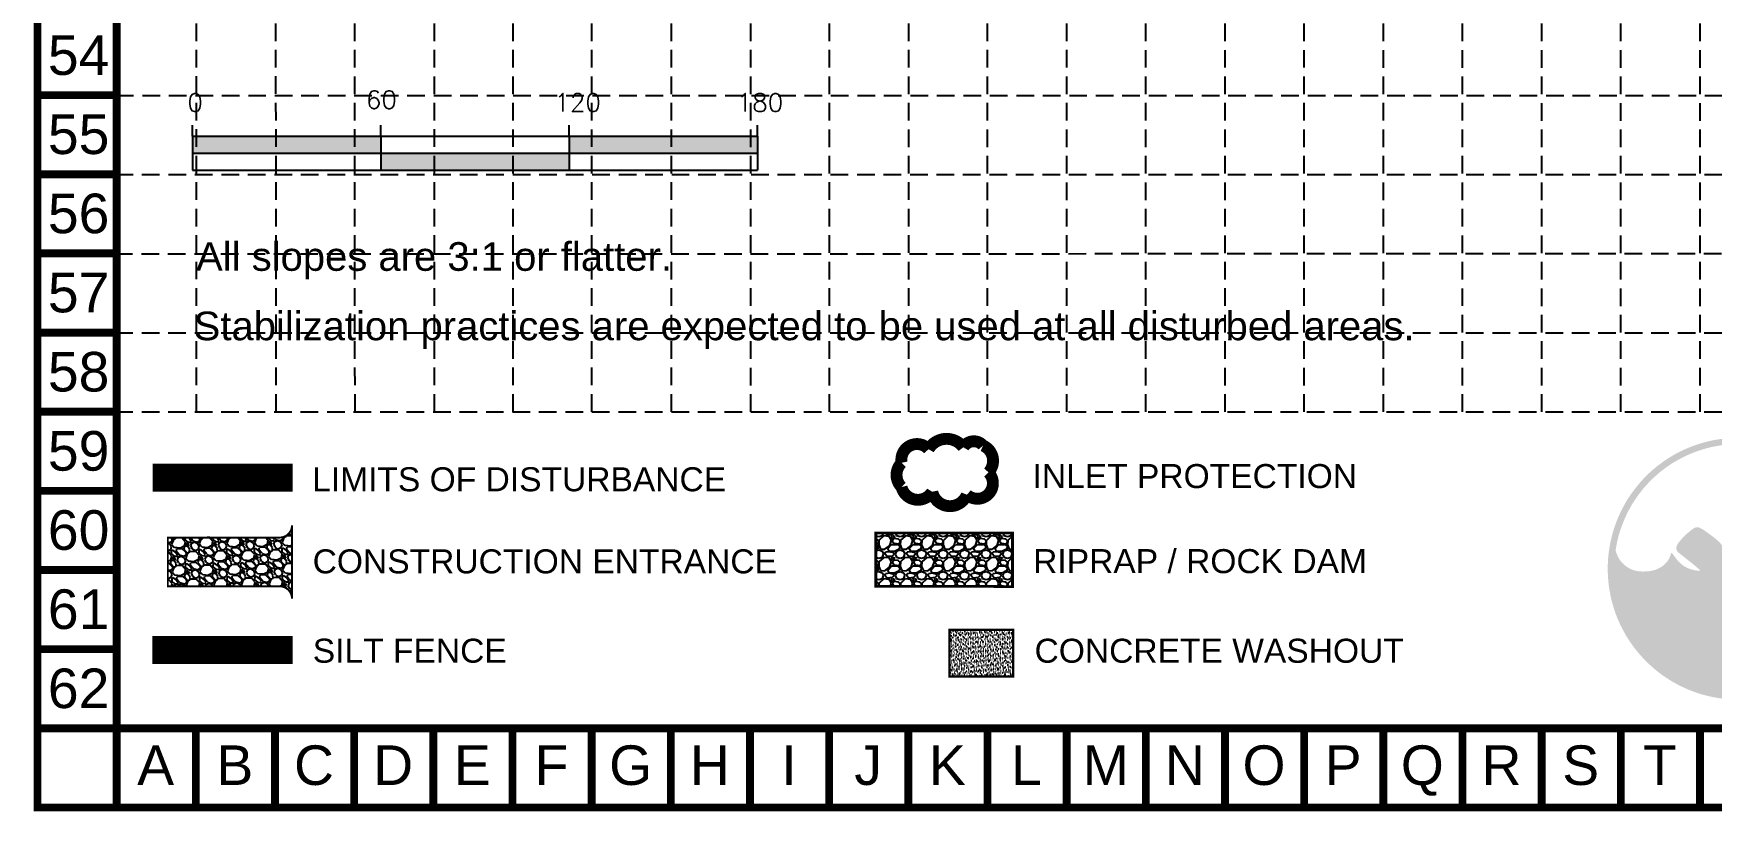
# Model space of a CAD drawing. Extents: x 5513 to 6525, y 3862 to 5479.
# Drawn here: x 5513 to 6048, y 3862 to 4110 of the extents above; entities that cross this region are included whole.
import ezdxf
from ezdxf.enums import TextEntityAlignment as Align

# ---------------------------------------------------------------- set-up
doc = ezdxf.new("R2010")
doc.units = 0
doc.header["$LTSCALE"] = 50
doc.header["$MEASUREMENT"] = 0
for name, pattern in [('ACAD_ISO02W100', [15, 12, -3]), ('DASH', [0.375, 0.25, -0.125]), ('HIDDEN', [0.375, 0.25, -0.125])]:
    doc.linetypes.add(name, pattern=pattern)
for name, color, linetype in [('BASE', 7, 'Continuous'), ('GRID', 254, 'HIDDEN'), ('LEGEND', 7, 'Continuous'), ('LIMITS OF DISTURBANCE', 1, 'DASH'), ('LOGO', 7, 'Continuous')]:
    doc.layers.add(name, color=color, linetype=linetype)
doc.styles.add('L120', font='simplex', dxfattribs={"height": 6})
doc.styles.add("L200'", font='ARIAL.TTF', dxfattribs={"height": 0.001969})
doc.styles.add('LOGO1', font='Rockeb.TTF', dxfattribs={"height": 25})
doc.styles.get("Standard").update_dxf_attribs({"font": 'ARIAL.TTF'})

# ---------------------------------------------------------------- blocks, each defined once
blk = doc.blocks.new('washout')
at = {"layer": 'BASE'}
h = blk.add_hatch(dxfattribs=at)
h.set_pattern_fill('AR-SAND', color=30, scale=1.29438, style=0)
h.set_pattern_definition([(37.5, (1095.3101, -97.0785), (-0.0815373, 2.494042), [0, -1.9674576, 0, -2.200446, 0, -2.1033675]), (7.5, (1095.31, -97.0785), (2.290764, 3.652929), [0, -1.0613916, 0, -1.7733006, 0, -0.6795495]), (327.5, (1093.718, -97.0785), (4.030883, 0.007325), [0, -0.64719, 0, -2.329884, 0, -3.041793]), (317.5, (1093.718, -97.0785), (3.89107, 1.136046), [0, -0.323595, 0, -1.5273684, 0, -1.747413])])
h.paths.add_polyline_path([(44.3, 0), (44.3, 32.4), (0, 32.4), (0, 0)])
at = {"layer": 'BASE', "color": 30, "linetype": 'ACAD_ISO02W100', "const_width": 1.62}
blk.add_lwpolyline([(0, 0), (44.3, 0), (44.3, 32.4), (0, 32.4)], close=True, dxfattribs=at)
blk = doc.blocks.new('A$C0A6B2684')
h = blk.add_hatch(color=7)
h.paths.add_polyline_path([(61.59, 5.41), (61.59, 10.81), (1.59, 10.81), (1.59, 5.41)])
h.paths.add_polyline_path([(61.59, 5.41), (61.59, 0), (121.59, 0), (121.59, 5.41)])
h.paths.add_polyline_path([(121.59, 10.81), (121.59, 5.41), (181.59, 5.41), (181.59, 10.81)])
at = {"color": 7}
for p, q in [((1.59, 10.81), (1.59, 14.41)), ((1.59, 10.81), (61.59, 10.81)), ((1.59, 10.81), (1.59, 0)), ((61.59, 10.81), (61.59, 14.41)), ((61.59, 10.81), (181.59, 10.81)), ((61.59, 10.81), (61.59, 0)), ((121.59, 10.81), (121.59, 14.41)), ((121.59, 10.81), (121.59, 0)), ((181.59, 10.81), (181.59, 14.41)), ((181.59, 10.81), (181.59, 0)), ((1.59, 5.41), (181.59, 5.41)), ((1.59, 0), (61.59, 0)), ((61.59, 0), (181.59, 0))]:
    blk.add_line(p, q, dxfattribs=at)
at = {"color": 7, "style": 'L120'}
for s, p in [('0', (0, 18.7)), ('60', (56.87, 19.58)), ('120', (116.92, 18.7)), ('180', (175, 18.7))]:
    blk.add_text(s, height=5.76, dxfattribs=at).set_placement(p)
blk = doc.blocks.new('A$C7D207707')
at = {"layer": 'LOGO'}
h = blk.add_hatch(color=170, dxfattribs=at)
h.paths.add_polyline_path([(51.77, 32.52), (51.15, 33.16), (50.68, 33.71), (50.29, 34.22), (49.88, 34.86), (49.42, 35.65), (49.04, 36.4), (48.78, 36.93), (48.51, 37.48), (48.26, 38.04), (48, 38.61), (47.64, 39.45), (47.23, 40.46), (46.94, 41.24), (46.76, 41.72), (46.58, 42.2), (46.4, 42.69), (46.22, 43.18), (46.02, 43.68), (45.82, 44.19), (45.6, 44.73), (45.36, 45.27), (45.12, 45.83), (44.86, 46.39), (44.58, 46.95), (44.29, 47.52), (43.99, 48.09), (43.68, 48.66), (43.35, 49.23), (43.01, 49.78), (42.67, 50.33), (42.33, 50.85), (41.98, 51.37), (41.63, 51.86), (41.28, 52.33), (40.94, 52.77), (40.6, 53.2), (40.26, 53.6), (39.91, 53.99), (39.56, 54.36), (39.25, 54.69), (38.32, 54.68), (37.25, 54.79), (36.38, 54.96), (35.78, 55.1), (35.19, 55.27), (34.6, 55.47), (33.74, 55.81), (32.67, 56.37), (31.68, 57.01), (30.8, 57.72), (30.02, 58.48), (29.35, 59.25), (28.77, 59.98), (28.31, 60.62), (27.94, 61.15), (27.75, 61.41), (27.58, 61.64), (27.43, 61.83), (27.3, 61.99), (27.18, 62.11), (27.08, 62.19), (27, 62.22), (26.93, 62.21), (26.87, 62.17), (26.81, 62.09), (26.76, 61.98), (26.71, 61.84), (26.66, 61.67), (26.52, 61.22), (26.29, 60.56), (26, 59.92), (25.7, 59.37), (25.32, 58.8), (24.86, 58.23), (24.34, 57.67), (23.76, 57.13), (23.1, 56.62), (22.39, 56.15), (21.65, 55.73), (20.87, 55.36), (20.06, 55.05), (19.21, 54.8), (18.3, 54.6), (17.3, 54.45), (16.22, 54.36), (15.1, 54.32), (13.98, 54.34), (12.93, 54.43), (11.96, 54.59), (11.04, 54.82), (10.16, 55.13), (9.29, 55.54), (8.41, 56.04), (7.54, 56.64), (6.7, 57.33), (6.1, 57.93), (5.7, 58.35), (5.32, 58.82), (4.94, 59.33), (4.58, 59.92), (4.22, 60.59), (3.87, 61.35), (3.52, 62.23), (3.18, 63.23, -0.595729), (90.61, 95.23), (91.3, 95.93), (91.87, 96.5), (92.46, 97.1, 37.93689), (96.63, 92.98), (96.39, 92.7), (95.91, 92.12), (95.42, 91.52), (94.95, 90.92, -0.146449), (107.9, 63.47), (107.67, 62.93), (107.46, 62.43), (107.28, 61.96), (107.11, 61.52), (106.85, 60.86), (106.55, 60.18), (106.23, 59.56), (105.86, 58.98), (105.45, 58.46), (104.99, 57.96), (104.49, 57.48), (103.95, 57.03), (103.38, 56.59), (102.77, 56.19), (102.14, 55.82), (101.48, 55.49), (100.8, 55.2), (100.09, 54.95), (99.36, 54.74), (98.61, 54.56), (97.84, 54.43), (97.05, 54.34), (96.25, 54.28), (95.45, 54.25), (94.63, 54.28), (93.78, 54.34), (92.89, 54.47), (91.99, 54.65), (91.09, 54.89), (90.21, 55.19), (89.38, 55.56), (88.59, 55.99), (87.84, 56.5), (87.11, 57.07), (86.41, 57.72), (85.73, 58.41), (85.11, 59.13), (84.58, 59.84), (84.17, 60.48), (83.88, 60.97), (83.73, 61.25), (83.59, 61.49), (83.47, 61.7), (83.36, 61.86), (83.25, 61.98), (83.15, 62.04), (83.06, 62.06), (82.96, 62.03), (82.87, 61.97), (82.78, 61.88), (82.69, 61.76), (82.6, 61.62), (82.5, 61.46), (82.4, 61.29), (82.13, 60.85), (81.76, 60.26), (81.27, 59.6), (80.74, 59.01), (80.27, 58.52), (79.74, 58.04), (79.17, 57.57), (78.54, 57.11), (77.85, 56.65), (77.09, 56.19), (76.24, 55.73), (75.28, 55.31), (74.41, 55.03), (73.73, 54.85), (72.96, 54.68), (72.12, 54.54), (71.92, 54.07), (71.71, 53.52), (71.47, 52.91), (71.2, 52.21), (70.91, 51.46), (70.6, 50.65), (70.27, 49.79), (69.93, 48.9), (69.59, 47.98), (69.24, 47.05), (68.89, 46.11), (68.54, 45.18), (68.2, 44.25), (67.87, 43.35), (67.55, 42.47), (67.24, 41.63), (66.95, 40.84), (66.68, 40.1), (66.43, 39.41), (66.2, 38.79), (65.98, 38.22), (65.66, 37.41), (65.28, 36.52), (64.87, 35.75), (64.43, 35.04), (63.96, 34.4), (63.46, 33.82), (62.94, 33.27), (62.43, 32.78), (61.91, 32.33), (61.37, 31.93), (60.82, 31.58), (60.24, 31.27), (59.64, 31.01), (58.92, 30.74), (58.07, 30.51), (57.3, 30.39), (56.58, 30.39), (55.89, 30.49), (55.21, 30.68), (54.4, 30.95), (53.7, 31.22), (53.01, 31.56), (52.38, 31.99)])
h.paths.add_polyline_path([(56.09, 60.5), (55.03, 62.35), (54.4, 63.69), (54.03, 62.74), (53, 61.05), (52.18, 60.13), (52.28, 59.97), (52.45, 59.7), (52.6, 59.45), (52.75, 59.22), (52.88, 59.01), (53.01, 58.83), (53.14, 58.67), (53.25, 58.53), (53.37, 58.41), (53.48, 58.3), (53.59, 58.21), (53.7, 58.12), (53.81, 58.05), (53.93, 57.98), (54.04, 57.92), (54.15, 57.87), (54.27, 57.82), (54.39, 57.78), (54.5, 57.74), (54.62, 57.71), (54.74, 57.68), (54.86, 57.66), (54.98, 57.64), (55.1, 57.62), (55.22, 57.61), (55.33, 57.61), (55.45, 57.61), (55.56, 57.62), (55.67, 57.63), (55.77, 57.64), (55.88, 57.67), (55.98, 57.69), (56.08, 57.73), (56.18, 57.76), (56.27, 57.81), (56.37, 57.85), (56.47, 57.91), (56.58, 57.97), (56.68, 58.03), (56.79, 58.1), (56.89, 58.18), (57, 58.27), (57.11, 58.36), (57.22, 58.45), (57.33, 58.56), (57.45, 58.67), (57.56, 58.79), (57.63, 58.88), (56.86, 59.54)], flags=17)
blk.add_hatch(color=240, dxfattribs=at).paths.add_polyline_path([(102.06, 105.76), (103.19, 106.62), (104.15, 107.34), (104.96, 107.93), (105.65, 108.41), (106.22, 108.79), (106.7, 109.1), (107.11, 109.35), (107.46, 109.56), (107.78, 109.73), (108.06, 109.88), (108.32, 110.01), (108.56, 110.12), (108.78, 110.22), (108.98, 110.31), (109.17, 110.39), (109.36, 110.47), (109.55, 110.54), (109.73, 110.62), (109.92, 110.69), (110.09, 110.76), (110.27, 110.83), (110.43, 110.89), (110.59, 110.95), (110.75, 111.01), (110.89, 111.05), (111.03, 111.1), (111.16, 111.13), (111.28, 111.16), (111.4, 111.19), (111.51, 111.22), (111.62, 111.23), (111.73, 111.25), (111.83, 111.26), (111.93, 111.27), (112.03, 111.28), (112.13, 111.28), (112.22, 111.28), (112.31, 111.27), (112.4, 111.27), (112.48, 111.26), (112.55, 111.25), (112.62, 111.24), (112.69, 111.22), (112.75, 111.2), (112.81, 111.18), (112.86, 111.16), (112.91, 111.13), (112.95, 111.1), (112.99, 111.07), (113.02, 111.03), (113.05, 110.99), (113.08, 110.95), (113.1, 110.9), (113.12, 110.85), (113.14, 110.79), (113.15, 110.73), (113.16, 110.67), (113.17, 110.6), (113.17, 110.53), (113.17, 110.45), (113.17, 110.38), (113.16, 110.3), (113.15, 110.22), (113.13, 110.14), (113.1, 110.06), (113.07, 109.98), (113.04, 109.89), (113, 109.81), (112.95, 109.72), (112.89, 109.62), (112.83, 109.52), (112.76, 109.41), (112.69, 109.29), (112.6, 109.16), (112.51, 109.02), (112.41, 108.88), (112.3, 108.73), (112.18, 108.57), (112.05, 108.41), (111.91, 108.25), (111.76, 108.08), (111.58, 107.9), (111.39, 107.7), (111.17, 107.49), (110.91, 107.25), (110.61, 106.98), (110.27, 106.67), (109.87, 106.32), (109.42, 105.93), (108.92, 105.5), (108.38, 105.03), (107.81, 104.54), (107.22, 104.03), (106.63, 103.51), (106.04, 102.99), (105.47, 102.47), (104.91, 101.96), (104.37, 101.45), (103.85, 100.95), (103.35, 100.45), (102.85, 99.95), (102.35, 99.44), (101.86, 98.93), (101.37, 98.4), (100.87, 97.86), (100.36, 97.31), (99.86, 96.74), (99.35, 96.17), (98.85, 95.6), (98.34, 95.02), (97.85, 94.43), (97.35, 93.86), (96.87, 93.28), (96.39, 92.7), (95.91, 92.12), (95.42, 91.52), (94.93, 90.9), (94.42, 90.26), (93.9, 89.59), (93.35, 88.88), (92.79, 88.14), (92.2, 87.36), (91.6, 86.55), (90.99, 85.73), (90.38, 84.89), (89.76, 84.04), (89.16, 83.2), (88.56, 82.36), (87.98, 81.54), (87.41, 80.72), (86.85, 79.92), (86.3, 79.11), (85.75, 78.29), (85.21, 77.47), (84.66, 76.64), (84.1, 75.78), (83.53, 74.91), (82.96, 74.02), (82.4, 73.12), (81.83, 72.22), (81.27, 71.33), (80.73, 70.45), (80.21, 69.58), (79.71, 68.75), (79.24, 67.95), (78.79, 67.17), (78.36, 66.42), (77.95, 65.68), (77.54, 64.95), (77.14, 64.23), (76.74, 63.49), (76.34, 62.75), (75.93, 61.99), (75.52, 61.23), (75.11, 60.47), (74.71, 59.73), (74.33, 59.02), (73.97, 58.34), (73.64, 57.71), (73.35, 57.14), (73.09, 56.64), (72.87, 56.2), (72.67, 55.78), (72.48, 55.38), (72.3, 54.97), (72.12, 54.54), (71.92, 54.07), (71.71, 53.52), (71.47, 52.91), (71.2, 52.21), (70.91, 51.46), (70.6, 50.65), (70.27, 49.79), (69.93, 48.9), (69.59, 47.98), (69.24, 47.05), (68.89, 46.11), (68.54, 45.18), (68.2, 44.25), (67.87, 43.35), (67.55, 42.47), (67.24, 41.63), (66.95, 40.84), (66.68, 40.1), (66.43, 39.41), (66.2, 38.79), (65.98, 38.22), (65.77, 37.69), (65.57, 37.2), (65.38, 36.75), (65.18, 36.33), (64.97, 35.94), (64.76, 35.56), (64.54, 35.21), (64.31, 34.87), (64.07, 34.55), (63.82, 34.24), (63.58, 33.95), (63.33, 33.67), (63.07, 33.4), (62.82, 33.15), (62.56, 32.9), (62.3, 32.67), (62.04, 32.45), (61.78, 32.23), (61.51, 32.03), (61.23, 31.84), (60.95, 31.67), (60.67, 31.5), (60.38, 31.35), (60.08, 31.2), (59.79, 31.07), (59.49, 30.95), (59.2, 30.84), (58.91, 30.75), (58.63, 30.66), (58.35, 30.59), (58.09, 30.52), (57.82, 30.47), (57.57, 30.43), (57.31, 30.41), (57.06, 30.39), (56.82, 30.39), (56.58, 30.4), (56.34, 30.43), (56.1, 30.46), (55.87, 30.51), (55.63, 30.56), (55.4, 30.63), (55.16, 30.7), (54.93, 30.77), (54.69, 30.85), (54.45, 30.94), (54.21, 31.03), (53.97, 31.12), (53.73, 31.22), (53.49, 31.33), (53.26, 31.44), (53.03, 31.57), (52.8, 31.7), (52.58, 31.85), (52.37, 32.01), (52.16, 32.18), (51.96, 32.36), (51.75, 32.55), (51.56, 32.74), (51.36, 32.94), (51.17, 33.15), (50.98, 33.36), (50.79, 33.58), (50.59, 33.82), (50.4, 34.08), (50.2, 34.37), (49.99, 34.69), (49.77, 35.05), (49.53, 35.45), (49.29, 35.91), (49.04, 36.4), (48.78, 36.93), (48.51, 37.48), (48.26, 38.04), (48, 38.61), (47.76, 39.17), (47.53, 39.72), (47.32, 40.24), (47.12, 40.75), (46.94, 41.24), (46.76, 41.72), (46.58, 42.2), (46.4, 42.69), (46.22, 43.18), (46.02, 43.68), (45.82, 44.19), (45.6, 44.73), (45.36, 45.27), (45.12, 45.83), (44.86, 46.39), (44.58, 46.95), (44.29, 47.52), (43.99, 48.09), (43.68, 48.66), (43.35, 49.23), (43.01, 49.78), (42.67, 50.33), (42.33, 50.85), (41.98, 51.37), (41.63, 51.86), (41.28, 52.33), (40.94, 52.77), (40.6, 53.2), (40.26, 53.6), (39.91, 53.99), (39.56, 54.36), (39.2, 54.74), (38.82, 55.1), (38.43, 55.47), (38.02, 55.84), (37.59, 56.22), (37.14, 56.6), (36.69, 56.98), (36.22, 57.36), (35.75, 57.74), (35.28, 58.12), (34.81, 58.5), (34.34, 58.87), (33.88, 59.23), (33.43, 59.59), (32.99, 59.93), (32.57, 60.26), (32.18, 60.57), (31.81, 60.86), (31.47, 61.12), (31.17, 61.35), (30.9, 61.57), (30.66, 61.76), (30.44, 61.93), (30.25, 62.09), (30.08, 62.24), (29.93, 62.38), (29.79, 62.51), (29.67, 62.64), (29.56, 62.77), (29.46, 62.89), (29.38, 63.02), (29.3, 63.15), (29.23, 63.28), (29.18, 63.42), (29.13, 63.55), (29.1, 63.7), (29.07, 63.84), (29.05, 63.99), (29.04, 64.14), (29.04, 64.3), (29.04, 64.45), (29.06, 64.6), (29.08, 64.76), (29.11, 64.9), (29.15, 65.05), (29.19, 65.2), (29.25, 65.36), (29.32, 65.52), (29.41, 65.69), (29.51, 65.86), (29.62, 66.05), (29.75, 66.25), (29.9, 66.47), (30.07, 66.7), (30.25, 66.93), (30.45, 67.19), (30.66, 67.45), (30.89, 67.72), (31.13, 68), (31.39, 68.29), (31.67, 68.59), (31.95, 68.89), (32.25, 69.19), (32.55, 69.5), (32.86, 69.8), (33.17, 70.09), (33.49, 70.38), (33.81, 70.67), (34.13, 70.94), (34.44, 71.19), (34.74, 71.44), (35.04, 71.67), (35.32, 71.88), (35.58, 72.08), (35.82, 72.25), (36.04, 72.4), (36.24, 72.54), (36.42, 72.65), (36.58, 72.75), (36.74, 72.84), (36.88, 72.91), (37.02, 72.97), (37.15, 73.02), (37.28, 73.06), (37.42, 73.1), (37.55, 73.12), (37.68, 73.14), (37.8, 73.15), (37.93, 73.16), (38.06, 73.15), (38.18, 73.13), (38.31, 73.11), (38.43, 73.08), (38.56, 73.04), (38.68, 72.99), (38.81, 72.94), (38.94, 72.88), (39.08, 72.82), (39.21, 72.75), (39.36, 72.68), (39.51, 72.61), (39.67, 72.52), (39.85, 72.43), (40.04, 72.32), (40.25, 72.19), (40.48, 72.04), (40.73, 71.88), (41.02, 71.68), (41.32, 71.47), (41.65, 71.24), (42, 70.99), (42.36, 70.73), (42.74, 70.45), (43.12, 70.17), (43.51, 69.88), (43.91, 69.59), (44.3, 69.29), (44.7, 68.99), (45.1, 68.68), (45.49, 68.37), (45.87, 68.05), (46.25, 67.72), (46.62, 67.39), (46.97, 67.05), (47.32, 66.71), (47.66, 66.35), (47.98, 65.99), (48.31, 65.62), (48.62, 65.25), (48.94, 64.86), (49.25, 64.46), (49.55, 64.06), (49.86, 63.65), (50.16, 63.24), (50.44, 62.83), (50.72, 62.42), (50.99, 62.02), (51.25, 61.64), (51.49, 61.26), (51.71, 60.91), (51.91, 60.58), (52.1, 60.26), (52.28, 59.97), (52.45, 59.7), (52.6, 59.45), (52.75, 59.22), (52.88, 59.01), (53.01, 58.83), (53.14, 58.67), (53.25, 58.53), (53.37, 58.41), (53.48, 58.3), (53.59, 58.21), (53.7, 58.12), (53.81, 58.05), (53.93, 57.98), (54.04, 57.92), (54.15, 57.87), (54.27, 57.82), (54.39, 57.78), (54.5, 57.74), (54.62, 57.71), (54.74, 57.68), (54.86, 57.66), (54.98, 57.64), (55.1, 57.62), (55.22, 57.61), (55.33, 57.61), (55.45, 57.61), (55.56, 57.62), (55.67, 57.63), (55.77, 57.64), (55.88, 57.67), (55.98, 57.69), (56.08, 57.73), (56.18, 57.76), (56.27, 57.81), (56.37, 57.85), (56.47, 57.91), (56.58, 57.97), (56.68, 58.03), (56.79, 58.1), (56.89, 58.18), (57, 58.27), (57.11, 58.36), (57.22, 58.45), (57.33, 58.56), (57.45, 58.67), (57.56, 58.79), (57.67, 58.93), (57.79, 59.07), (57.92, 59.23), (58.05, 59.39), (58.19, 59.58), (58.33, 59.78), (58.49, 59.99), (58.65, 60.22), (58.83, 60.47), (59.02, 60.73), (59.22, 61.01), (59.43, 61.3), (59.66, 61.6), (59.9, 61.92), (60.15, 62.25), (60.42, 62.59), (60.71, 62.95), (61.01, 63.32), (61.32, 63.71), (61.65, 64.11), (61.99, 64.53), (62.35, 64.96), (62.72, 65.41), (63.11, 65.88), (63.51, 66.36), (63.93, 66.86), (64.37, 67.38), (64.82, 67.91), (65.3, 68.46), (65.79, 69.02), (66.3, 69.59), (66.84, 70.18), (67.38, 70.77), (67.92, 71.37), (68.47, 71.97), (69.02, 72.56), (69.55, 73.14), (70.07, 73.71), (70.58, 74.27), (71.06, 74.81), (71.54, 75.35), (72, 75.87), (72.46, 76.4), (72.93, 76.92), (73.39, 77.44), (73.86, 77.97), (74.34, 78.51), (74.83, 79.06), (75.34, 79.62), (75.86, 80.19), (76.39, 80.77), (76.95, 81.36), (77.52, 81.96), (78.11, 82.58), (78.72, 83.21), (79.34, 83.85), (79.98, 84.49), (80.62, 85.14), (81.26, 85.78), (81.9, 86.42), (82.52, 87.04), (83.13, 87.64), (83.72, 88.23), (84.3, 88.8), (84.86, 89.36), (85.4, 89.9), (85.94, 90.44), (86.47, 90.98), (87, 91.51), (87.52, 92.05), (88.05, 92.59), (88.58, 93.13), (89.11, 93.68), (89.65, 94.24), (90.2, 94.8), (90.75, 95.36), (91.3, 95.93), (91.87, 96.5), (92.44, 97.08), (93.02, 97.65), (93.61, 98.23), (94.19, 98.8), (94.78, 99.37), (95.37, 99.93), (95.95, 100.48), (96.53, 101.02), (97.11, 101.55), (97.69, 102.08), (98.29, 102.62), (98.92, 103.17), (99.6, 103.75), (100.34, 104.37), (101.16, 105.04)])
at = {"layer": 'LOGO', "style": 'LOGO1'}
for s, height, width, p in [('SWPPP', 31.324, 1.115, (121.29, 55.5)), ('www.swppp.com', 18.1118, 0.77, (119.34, 21.81))]:
    blk.add_text(s, height=height, dxfattribs=dict(at, width=width)).set_placement(p)

msp = doc.modelspace()

# ---------------------------------------------------------------- hatches: boundary and pattern name
at = {"layer": 'LEGEND'}
h = msp.add_hatch(dxfattribs=at)
h.set_pattern_fill('GRAVEL', color=4, scale=6.224851, angle=-43.9343, style=0)
h.set_pattern_definition([(184.078545, (-3144.75097, 175.94663), (-74.732973993, -5.792660116), [0.8374666, -82.9093444]), (141.0354448, (-3145.5863, 175.88706), (58.1118784764, -47.345352016), [1.437119, -142.274738]), (88.576145, (-3146.70372, 176.79078), (-2.681703038, -92.500205919), [1.013331, -100.3199053]), (223.339445, (-3149.53174, 177.3545), (90.862810283, 85.335859421), [1.3087003, -129.561307]), (248.899445, (-3150.48356, 176.45632), (29.414279579, 75.387954925), [1.2832843, -127.0453153]), (313.339445, (-3150.94555, 175.25908), (-85.335859421, 90.862810283), [1.3087003, -129.561307]), (353.7599448, (-3150.04737, 174.30726), (-101.4656831246, 11.319707165), [1.7306892, -171.3380964]), (28.3210448, (-3148.32693, 174.11914), (126.397320829, 68.387236652), [1.633949, -161.760988]), (77.495345, (-3146.88856, 174.8943), (20.285058592, 92.827696489), [1.3131324, -130.0002523]), (131.302145, (-3146.60424, 176.1763), (44.991201403, -51.99175492), [1.4991434, -73.4579968]), (178.4631448, (-3147.59372, 177.3025), (-101.301952365, 2.517953185), [1.9387175, -191.9331793]), (94.879845, (-3145.137, 173.03386), (-5.465195227, 57.129483834), [0.661708, -65.5093657]), (127.534945, (-3145.1933, 173.69318), (49.637599021, -65.112567557), [1.2588953, -124.630932]), (181.065745, (-3145.9603, 174.6915), (-4.3190056, -4.4827436), [0.8803247, -7.922941]), (159.264345, (-3145.7558, 175.5317), (31.05172426, -12.629529534), [0.4740722, -46.9329834]), (247.867145, (-3146.1992, 175.6996), (8.47427201, 17.76723184), [0.670435, -32.851417]), (347.029545, (-3146.4518, 175.0785), (22.08623709, -3.9915085), [1.088907, -35.207903]), (117.630845, (-3145.3906, 174.8341), (4.64648913, -13.12074544), [0.7873877, -18.897323]), (332.455245, (-3148.79915, 178.2046), (57.784413624, -29.741857708), [1.1030437, -109.2016043]), (26.411945, (-3147.82113, 177.6945), (-65.440003477, -32.034178), [0.9253926, -91.6136787]), (249.264345, (-3144.5268, 175.7307), (12.629529534, 31.05172426), [0.9481382, -46.4589174]), (299.676245, (-3144.86253, 174.84395), (-31.870451215, 56.638245887), [1.1030437, -109.2016043]), (295.509745, (-3151.4769, 175.4253), (-13.77572838, 30.560495684), [1.0637026, -52.121453]), (250.840845, (-3151.01884, 174.4653), (25.095385043, 70.905167577), [0.8912618, -88.235047]), (22.867145, (-3148.801, 171.20474), (30.56051044, 13.77569589), [0.9481382, -46.4589174]), (333.419745, (-3147.92738, 171.5732), (-75.551651561, 38.216119332), [1.043478, -103.3040493]), (25.509745, (-3150.99755, 173.32106), (-30.560495684, -13.77572838), [0.5318513, -52.6533045]), (57.375645, (-3149.07, 171.4639), (12.79328853, 22.2499664), [0.317405, -31.4232307]), (122.029545, (-3148.8988, 171.7312), (9.12923338, -17.4397486), [1.2832843, -24.382432]), (142.074745, (-3149.57945, 172.81915), (49.14642273, -38.70730203), [1.189258, -117.736361]), (259.755845, (-3146.8405, 174.675), (4.1552583, 13.28449252), [0.8977605, -21.546259]), (309.2229448, (-3147.00012, 173.79163), (67.568572512, -82.388589539), [1.5673802, -155.170377]), (17.011145, (-3146.009, 172.5774), (-48.16400042, -14.10318048), [0.640886, -63.4478816]), (46.065745, (-3145.396, 172.765), (-0.163738, 8.8017465), [0.373491, -5.8513604]), (76.322145, (-3149.53953, 173.04), (-12.302094114, -48.655201641), [0.8647813, -85.613619]), (4.078545, (-3149.33504, 173.88027), (74.732973993, 5.792660116), [1.6749332, -82.0718777]), (316.065745, (-3147.6643, 173.9994), (8.8017465, 0.163738), [1.6184614, -4.60639]), (281.370545, (-3146.49883, 172.87646), (-14.594330033, 74.569251897), [0.984236, -97.4393055]), (210.120345, (-3146.3048, 171.9115), (-21.75875923, -13.61196584), [0.906351, -44.4112525]), (163.7117448, (-3147.08876, 171.45672), (-128.362159693, 37.2336051246), [1.4756944, -146.0939895]), (131.4918448, (-3148.50523, 171.8706), (-53.9566700604, 60.6297763556), [1.5611865, -154.5572975])])
edge = h.paths.add_edge_path()
edge.add_line((5595.67, 3930.03), (5595.67, 3953.37))
edge.add_arc((5591.78, 3953.37), 3.89, -89.9609, 0, ccw=False)
edge.add_line((5591.78, 3949.48), (5556.12, 3949.48))
edge.add_line((5556.12, 3949.48), (5556.12, 3933.9))
edge.add_line((5556.12, 3933.9), (5591.77, 3933.92))
edge.add_arc((5591.78, 3930.03), 3.89, 0, 90.0391, ccw=False)
at = {"layer": 'LEGEND', "linetype": 'ACAD_ISO02W100'}
h = msp.add_hatch(dxfattribs=at)
h.set_pattern_fill('GRAVEL', color=240, scale=6.841604, style=0)
h.set_pattern_definition([(228.0128, (5294.8808, 3588.4246), (-54.7328204, -61.57444572), [0.92044, -91.123927]), (184.9697, (5294.26505, 3587.74044), (82.09925592, 6.84154459), [1.57951, -156.37119]), (132.5104, (5292.6915, 3587.6036), (68.4159771, -75.257704), [1.11373, -110.25951]), (267.2737, (5290.02325, 3585.8932), (6.84157682, 136.83208322), [1.438365, -142.39812]), (292.8337, (5289.95484, 3584.45647), (-34.20808807, 82.09922417), [1.41043, -139.63285]), (357.2737, (5290.50217, 3583.15656), (-136.83208322, 6.84157682), [1.438365, -142.39812]), (37.6942, (5291.9389, 3583.08815), (-88.94090304, -68.41597496), [1.902164, -188.31412]), (72.2553, (5293.44406, 3584.25122), (47.89130206, 150.51526354), [1.79584, -177.78812]), (121.4296, (5293.9914, 3585.96162), (-54.73288882, 88.94081882), [1.443236, -142.88056]), (175.2364, (5293.2388, 3587.1931), (75.25765114, -6.84154613), [1.64768, -80.73615]), (222.3974, (5291.59682, 3587.32994), (-82.099299015, -75.25759049), [2.130804, -210.949744]), (138.8141, (5296.79644, 3585.8248), (-47.8912486, 41.049606), [0.72727, -71.999974]), (171.4692, (5296.2491, 3586.3037), (88.94084105, -13.68326224), [1.383625, -136.97925]), (225, (5294.881, 3586.509), (-8e-16, -6.841606), [0.96755, -8.70794]), (203.1986, (5294.4019, 3587.3299), (34.2080185, 13.6832172), [0.52104, -51.58306]), (291.8014, (5293.923, 3587.1247), (-6.8416034, 20.524814), [0.73686, -36.106305]), (30.9638, (5294.1966, 3586.4405), (20.5247986, 13.6832251), [1.196795, -38.69627]), (161.5651, (5295.2229, 3587.0563), (13.683211, -6.841593), [0.8654, -20.76965]), (16.3895, (5289.95484, 3587.1247), (68.41605564, 20.5247623), [1.21233, -120.0212]), (70.3462, (5291.1179, 3587.46677), (-27.36638373, -75.25765927), [1.01708, -100.69068]), (293.1986, (5295.2229, 3588.4246), (-13.6832172, 34.2080185), [1.04208, -51.062025]), (343.6105, (5295.63337, 3587.46677), (-68.41605564, 20.5247623), [1.21233, -120.0212]), (339.444, (5289.9548, 3582.8829), (-34.2080329, 13.6831807), [1.16909, -57.2856]), (294.7751, (5291.0495, 3582.4724), (-34.20796686, 75.25766807), [0.97957, -96.977295]), (66.8014, (5295.2913, 3581.583), (13.6832172, 34.2080185), [1.04208, -51.062025]), (17.354, (5295.7018, 3582.5408), (-88.9408666, -27.36637863), [1.146865, -113.53932]), (69.444, (5291.9389, 3581.583), (-13.6831807, -34.2080329), [0.584547, -57.870146]), (101.3099, (5294.8808, 3581.583), (-6.8415879, 27.3664214), [0.34885, -34.536616]), (165.9638, (5294.8124, 3581.925), (20.524816, -6.8415908), [1.41043, -26.79822]), (186.009, (5293.44406, 3582.26715), (68.4160389, 6.8415994), [1.30709, -129.40157]), (303.6901, (5294.1966, 3585.8248), (-6.841613, 13.683205), [0.98671, -23.68104]), (353.1572, (5294.74396, 3585.0038), (116.30726468, -13.68326284), [1.722675, -170.544516]), (60.9454, (5296.45436, 3584.79855), (-27.3664164, -47.89123105), [0.704384, -69.73424]), (90, (5296.7964, 3585.414), (-6.841604, 6.841604), [0.410496, -6.43111]), (120.2564, (5293.3072, 3582.4724), (27.36638126, -47.89124522), [0.95046, -94.09614]), (48.0128, (5292.8283, 3583.2934), (54.7328204, 61.57444572), [1.840884, -90.203484]), (0, (5294.06, 3584.662), (6.841604, 6.841604), [1.77882, -5.06279]), (325.3048, (5295.8386, 3584.6617), (-68.41600132, 47.89128732), [1.081753, -107.0935]), (254.0546, (5296.728, 3584.046), (-6.8416033, -27.3664171), [0.99615, -48.81148]), (207.646, (5296.45436, 3583.08815), (-129.99044846, -68.41609337), [1.621905, -160.56885]), (175.4261, (5295.01763, 3582.33557), (-88.9408566, 6.84156849), [1.71587, -169.870693])])
h.paths.add_polyline_path([(5781.68, 3933.94), (5825.22, 3933.87), (5825.22, 3950.97), (5781.68, 3950.9)])

# ---------------------------------------------------------------- linework, layer by layer
at = {"layer": 'BASE', "const_width": 2.52}
for points in [[(6523.47, 3863.46), (6523.47, 5477.65), (5514.6, 5477.65), (5514.6, 3863.46)], [(6498.25, 3888.68), (6498.25, 5452.43), (5539.82, 5452.43), (5539.82, 3888.68)]]:
    msp.add_lwpolyline(points, close=True, dxfattribs=at)
for points in [[(5539.82, 4090.45), (5514.6, 4090.45)], [(5539.82, 4065.23), (5514.6, 4065.23)], [(5539.82, 4040.01), (5514.6, 4040.01)], [(5539.82, 4014.79), (5514.6, 4014.79)], [(5539.82, 3989.57), (5514.6, 3989.57)], [(5539.82, 3964.35), (5514.6, 3964.35)], [(5539.82, 3939.12), (5514.6, 3939.12)], [(5539.82, 3913.9), (5514.6, 3913.9)], [(5539.82, 3888.68), (5514.6, 3888.68)], [(5539.82, 3888.68), (5539.82, 3863.46)], [(5565.04, 3888.68), (5565.04, 3863.46)], [(5590.27, 3888.68), (5590.27, 3863.46)], [(5615.49, 3888.68), (5615.49, 3863.46)], [(5640.71, 3888.68), (5640.71, 3863.46)], [(5665.93, 3888.68), (5665.93, 3863.46)], [(5691.15, 3888.68), (5691.15, 3863.46)], [(5716.38, 3888.68), (5716.38, 3863.46)], [(5741.6, 3888.68), (5741.6, 3863.46)], [(5766.82, 3888.68), (5766.82, 3863.46)], [(5792.04, 3888.68), (5766.82, 3888.68)], [(5792.04, 3888.68), (5792.04, 3863.46)], [(5817.26, 3888.68), (5817.26, 3863.46)], [(5842.48, 3888.68), (5842.48, 3863.46)], [(5867.71, 3888.68), (5867.71, 3863.46)], [(5892.93, 3888.68), (5892.93, 3863.46)], [(5918.15, 3888.68), (5918.15, 3863.46)], [(5943.37, 3888.68), (5943.37, 3863.46)], [(5968.59, 3888.68), (5968.59, 3863.46)], [(5993.82, 3888.68), (5993.82, 3863.46)], [(6019.04, 3888.68), (6019.04, 3863.46)], [(6044.26, 3888.68), (6044.26, 3863.46)]]:
    msp.add_lwpolyline(points, dxfattribs=at)
at = {"layer": 'GRID', "color": 253, "linetype": 'HIDDEN', "ltscale": 0.45}
for p, q in [((5565.27, 3989.57), (5565.14, 5451.48)), ((5590.6, 3989.57), (5590.29, 5451.47)), ((5615.75, 3989.56), (5615.52, 5451.41)), ((5641.11, 3989.56), (5640.71, 5451.37)), ((5666.1, 3989.55), (5665.99, 5451.56)), ((5691.16, 3989.55), (5691.24, 5451.52)), ((5716.58, 3989.55), (5716.44, 5451.42)), ((5741.89, 3989.54), (5741.63, 5451.44)), ((5766.91, 3989.54), (5766.91, 5451.43)), ((5792.2, 3989.54), (5792.17, 5451.42)), ((5817.27, 3989.53), (5817.32, 5451.42)), ((5842.5, 3989.53), (5842.65, 5451.39)), ((5867.71, 3989.52), (5867.71, 5452.43)), ((5892.93, 3989.52), (5892.93, 5452.43)), ((5918.15, 3989.52), (5918.15, 5452.43)), ((5943.37, 3989.51), (5943.37, 5452.43)), ((5968.59, 3989.51), (5968.59, 5452.43)), ((5993.82, 3989.5), (5993.82, 5452.43)), ((6019.04, 3989.5), (6019.04, 5452.43)), ((6044.26, 3989.5), (6044.26, 5452.43)), ((5539.58, 4090.37), (6498.01, 4090.37)), ((5539.45, 4065.17), (6497.21, 4065.11)), ((5539.27, 4039.88), (6497.21, 4040.05)), ((5539.36, 4014.71), (6497.31, 4014.64)), ((5539.36, 3989.57), (6497.27, 3989.42))]:
    msp.add_line(p, q, dxfattribs=at)
at = {"layer": 'LEGEND', "color": 170, "ltscale": 100, "const_width": 3.78}
msp.add_lwpolyline([(5798.48, 3977.62, 0.520567), (5798.48, 3977.62, 0.765195), (5789.92, 3973.31, 0.417879), (5789.87, 3965.56, 0.6649), (5799.65, 3964.07, 0.744833), (5810.68, 3963.14, 0.975642), (5817.56, 3970.24, 0.520567), (5815.85, 3978.79, 0.520567), (5809.57, 3978.22, 0.540264), (5798.48, 3977.62)], format="xyb", close=True, dxfattribs=at)
at = {"layer": 'LEGEND', "color": 4, "const_width": 0.622}
msp.add_lwpolyline([(5595.67, 3930.03), (5595.67, 3953.37, -0.414014), (5591.78, 3949.48), (5556.12, 3949.48), (5556.12, 3933.9), (5591.77, 3933.92, -0.414413)], format="xyb", close=True, dxfattribs=at)
at = {"layer": 'LEGEND', "color": 240, "linetype": 'ACAD_ISO02W100', "const_width": 0.855}
msp.add_lwpolyline([(5781.68, 3933.94), (5825.22, 3933.87), (5825.22, 3950.97), (5781.68, 3950.9)], close=True, dxfattribs=at)
at = {"layer": 'LEGEND', "color": 200, "const_width": 8.89}
msp.add_lwpolyline([(5551.23, 3913.63), (5595.85, 3913.63)], dxfattribs=at)
at = {"layer": 'LIMITS OF DISTURBANCE', "color": 1, "linetype": 'HIDDEN', "ltscale": 0.9, "const_width": 8.89}
msp.add_lwpolyline([(5551.3, 3968.52), (5595.92, 3968.52)], dxfattribs=at)

# ---------------------------------------------------------------- block references
at = {"layer": 'BASE'}
msp.add_blockref('A$C0A6B2684', (5562.36, 4066.52), dxfattribs=at)
at = {"layer": 'GRID', "xscale": 0.75, "yscale": 0.75, "zscale": 0.75}
msp.add_blockref('A$C7D207707', (6014.96, 3897.91), dxfattribs=at)
at = {"layer": 'LEGEND', "xscale": 0.4574829051980487, "yscale": 0.4574829051980487, "zscale": 0.4574829051980053}
msp.add_blockref('washout', (5805.14, 3905.2), dxfattribs=at)

# ---------------------------------------------------------------- texts
at = {"layer": 'BASE'}
for s, height, p in [('54', 12.611, (5527.7, 4103.2)), ('55', 12.611, (5527.7, 4077.98)), ('56', 12.611, (5527.7, 4052.76)), ('57', 12.611, (5527.7, 4027.54)), ('58', 12.611, (5527.7, 4002.32)), ('59', 12.611, (5527.7, 3977.1)), ('60', 12.611, (5527.7, 3951.87)), ('61', 12.611, (5527.7, 3926.65)), ('62', 12.611, (5527.7, 3901.43)), ('A', 12.61, (5552.24, 3876.94)), ('B', 12.61, (5577.47, 3876.94)), ('C', 12.61, (5602.69, 3876.94)), ('D', 12.61, (5627.91, 3876.94)), ('E', 12.61, (5653.13, 3876.94)), ('F', 12.61, (5678.35, 3876.94)), ('G', 12.61, (5703.57, 3876.94)), ('H', 12.61, (5728.8, 3876.94)), ('I', 12.61, (5754.02, 3876.94)), ('J', 12.61, (5779.24, 3876.94)), ('K', 12.61, (5804.46, 3876.94)), ('L', 12.61, (5829.68, 3876.94)), ('M', 12.61, (5854.91, 3876.94)), ('N', 12.61, (5880.13, 3876.94)), ('O', 12.61, (5905.35, 3876.94)), ('P', 12.61, (5930.57, 3876.94)), ('Q', 12.61, (5955.79, 3876.94)), ('R', 12.61, (5981.01, 3876.94)), ('S', 12.61, (6006.24, 3876.94)), ('T', 12.61, (6031.46, 3876.94))]:
    msp.add_text(s, height=height, dxfattribs=at).set_placement(p, align=Align.MIDDLE_CENTER)
at = {"layer": 'BASE', "color": 7, "style": "L200'"}
for s, p in [('All slopes are 3:1 or flatter.', (5565.13, 4034.47)), ('Stabilization practices are expected to be used at all disturbed areas.', (5564.35, 4012.35))]:
    msp.add_text(s, height=9.1247, dxfattribs=at).set_placement(p)
at = {"layer": 'LEGEND', "style": "L200'"}
for s, height, p in [('LIMITS OF DISTURBANCE', 7.6559, (5602.09, 3964.22)), ('INLET PROTECTION', 7.6559, (5831.6, 3965.24)), ('CONSTRUCTION ENTRANCE', 7.6559, (5602.25, 3938.06)), ('RIPRAP / ROCK DAM', 7.6559, (5831.8, 3938.13)), ('SILT FENCE', 7.656, (5602.3, 3909.59)), ('CONCRETE WASHOUT', 7.6559, (5832.25, 3909.58))]:
    msp.add_text(s, height=height, dxfattribs=at).set_placement(p)

doc.saveas('drawing.dxf')
